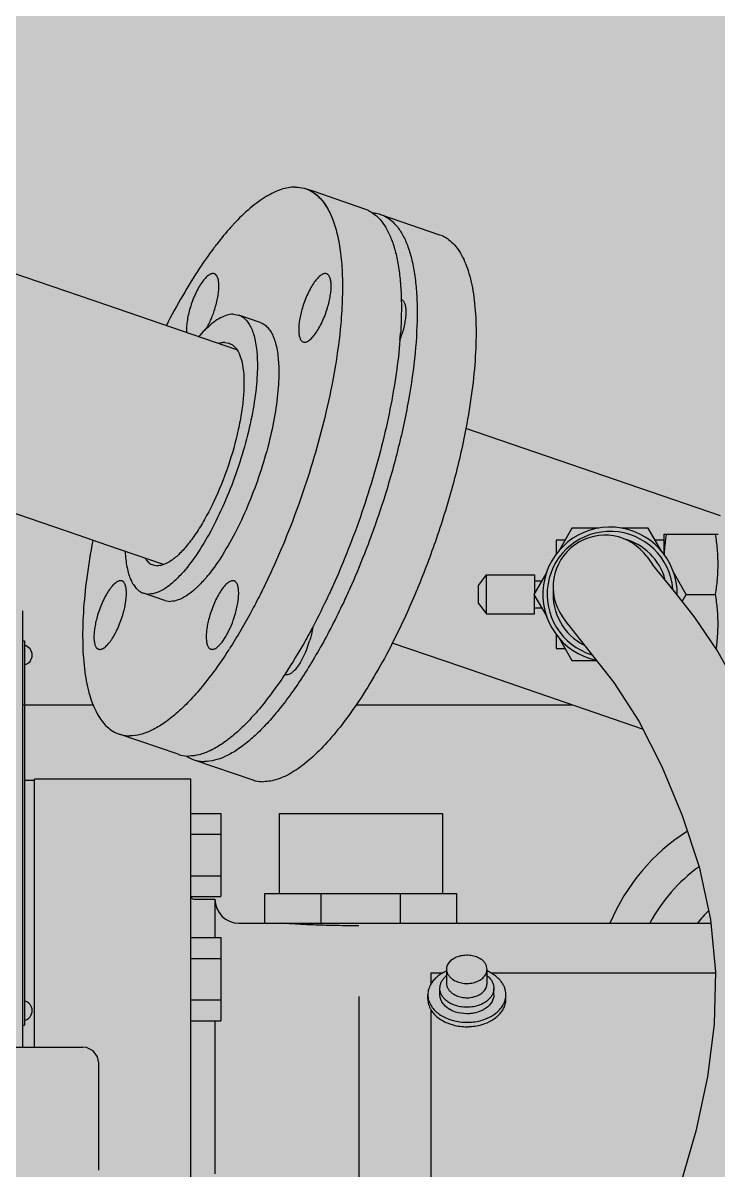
# Model space of a CAD drawing. Extents: x -18489 to 27370, y -8745 to 11880.
# Drawn here: x -14522.32 to -14503.95, y 2530.96 to 2561.25 of the extents above; entities that cross this region are included whole.
import ezdxf

# ---------------------------------------------------------------- set-up
doc = ezdxf.new("R2010")
doc.units = 0
doc.header["$LTSCALE"] = 100
for name, color, linetype in [('188K-SM-03-F10-MECH-EQ-Y2257103$0$0 Xref', 8, 'Continuous'), ('188K-SM-03-F10-MECH-EQ-Y2257103$0$M-EQU-FOUNDATION', 8, 'Continuous'), ('188K-SM-03-F10-MECH-EQ-Y2257103$0$Micron CUP L10 HVAC EQU$0$M-MECH-EQU', 136, 'Continuous'), ('188K-SM-03-F10-MECH-EQ-Y2257103$0$Micron CUP L10 HVAC EQU$0$M-PHASE1 AREA', 252, 'Continuous')]:
    doc.layers.add(name, color=color, linetype=linetype)

# ---------------------------------------------------------------- blocks, each defined once
blk = doc.blocks.new('188K-SM-03-F10-MECH-EQ-Y2257103$0$Micron CUP L10 HVAC EQU$0$A$C0c53ceb0')
at = {"layer": '188K-SM-03-F10-MECH-EQ-Y2257103$0$Micron CUP L10 HVAC EQU$0$M-PHASE1 AREA'}
for p, q in [((16230.44819, 16363.81503), (16048.01646, 16426.36305)), ((16285.21672, 16393.82585), (16283.06093, 16394.56498)), ((16298.62915, 16389.2273), (16285.21672, 16393.82585)), ((16302.79702, 16387.79832), (16318.36525, 16382.46064)), ((16264.77655, 16352.04531), (16230.44819, 16363.81503)), ((16263.8477, 16361.4598), (16265.30288, 16361.22338)), ((16270.96405, 16359.28242), (16265.30288, 16361.22339)), ((16261.5915, 16353.97136), (16262.75183, 16353.78281)), ((16392.62145, 16308.21277), (16325.31872, 16331.28799)), ((16222.8489, 16303.05868), (16203.81894, 16309.58323)), ((16230.44819, 16300.45321), (16222.8489, 16303.05868)), ((16353.37082, 16304.90447), (16349.88697, 16298.87027)), ((16360.43834, 16304.90447), (16353.37082, 16304.90447)), ((16373.51356, 16304.90447), (16366.44604, 16304.90447)), ((16376.99741, 16298.87027), (16373.51356, 16304.90447)), ((16377.71465, 16297.97725), (16377.71465, 16303.32537)), ((16377.71646, 16303.3255), (16391.98531, 16303.3255)), ((16245.41716, 16295.32099), (16230.44819, 16300.45321)), ((16349.16972, 16301.73282), (16349.16972, 16297.97725)), ((16351.53966, 16301.73282), (16349.16972, 16301.73282)), ((16377.71465, 16301.73282), (16375.34472, 16301.73282)), ((16373.23923, 16297.33114), (16374.63784, 16295.3591)), ((16242.67268, 16295.21864), (16243.83301, 16295.03009)), ((16346.68809, 16293.32965), (16343.29945, 16287.46035)), ((16376.55868, 16292.94373), (16374.63784, 16295.3591)), ((16383.58493, 16287.46035), (16380.19628, 16293.32965)), ((16328.68081, 16289.83909), (16330.81029, 16292.6143)), ((16330.81029, 16282.3064), (16330.81029, 16292.6143)), ((16330.81029, 16292.6143), (16343.49693, 16292.6143)), ((16343.49693, 16292.6143), (16343.49693, 16287.8024)), ((16343.49693, 16291.02847), (16345.3595, 16291.02847)), ((16380.45038, 16288.25026), (16376.55868, 16292.94373)), ((16245.7828, 16285.83709), (16240.12162, 16287.77806)), ((16240.12163, 16287.77807), (16241.57681, 16287.54165)), ((16328.68081, 16285.08161), (16328.68081, 16289.83909)), ((16343.29945, 16287.46035), (16346.68809, 16281.59105)), ((16385.64211, 16281.61927), (16380.45038, 16288.25026)), ((16382.51703, 16285.61069), (16383.58493, 16287.46035)), ((16383.58493, 16287.46035), (16391.32764, 16287.46035)), ((16245.7828, 16285.8371), (16247.23798, 16285.60068)), ((16328.68081, 16285.08161), (16330.81029, 16282.3064)), ((16343.49693, 16282.3064), (16343.49693, 16287.1183)), ((16208.24658, 16167.89275), (16208.24658, 16283.07838)), ((16330.81029, 16282.3064), (16343.49693, 16282.3064)), ((16343.49693, 16283.89223), (16345.3595, 16283.89223)), ((16350.87447, 16281.50468), (16352.25796, 16279.54542)), ((16391.66542, 16272.79364), (16385.64211, 16281.61927)), ((16352.23924, 16279.57195), (16357.849, 16272.58526)), ((16208.24658, 16275.21775), (16208.65255, 16275.21775)), ((16208.65255, 16275.21775), (16208.65255, 16173.72466)), ((16349.16972, 16276.94345), (16349.16972, 16273.18789)), ((16349.88697, 16276.05044), (16353.37082, 16270.01623)), ((16324.01213, 16268.37414), (16305.87855, 16274.59137)), ((16349.16972, 16273.18789), (16351.53966, 16273.18789)), ((16357.849, 16272.58526), (16364.46661, 16264.15387)), ((16398.00978, 16261.63362), (16391.66542, 16272.79364)), ((16353.37082, 16270.01623), (16359.86538, 16270.01623)), ((16372.05204, 16251.90331), (16324.01213, 16268.37414)), ((16364.46661, 16264.15387), (16371.01464, 16253.93485)), ((16222.8489, 16258.21766), (16208.24658, 16258.21766)), ((16226.84244, 16258.21766), (16222.8489, 16258.21766)), ((16324.01213, 16258.21766), (16296.27063, 16258.21766)), ((16353.63521, 16258.21766), (16324.01213, 16258.21766)), ((16371.01464, 16253.93485), (16377.09553, 16242.0267)), ((16249.25414, 16245.21685), (16233.68592, 16250.55452)), ((16253.42201, 16243.78786), (16268.99023, 16238.45019)), ((16377.09553, 16242.0267), (16382.52275, 16229.04516)), ((16208.65255, 16238.4265), (16211.29137, 16238.4265)), ((16211.29137, 16167.89275), (16211.29137, 16238.68024)), ((16252.6498, 16238.68024), (16211.29137, 16238.68024)), ((16252.6498, 15988.11919), (16252.6498, 16238.68024)), ((16252.6498, 16229.6223), (16260.56626, 16229.6223)), ((16260.56626, 16229.6223), (16260.56626, 16207.6484)), ((16275.99321, 16229.54586), (16275.99321, 16208.48605)), ((16275.99321, 16229.54586), (16319.12777, 16229.54586)), ((16319.12777, 16229.54586), (16319.12777, 16208.48605)), ((16382.52275, 16229.04516), (16386.99559, 16215.4868)), ((16252.6498, 16224.12883), (16260.56626, 16224.12883)), ((16386.99559, 16215.4868), (16389.99977, 16201.61048)), ((16252.6498, 16213.14188), (16260.56626, 16213.14188)), ((16272.18722, 16200.62033), (16272.18722, 16208.48605)), ((16272.18722, 16208.48605), (16322.93376, 16208.48605)), ((16287.05054, 16200.62033), (16287.05054, 16208.48605)), ((16308.07044, 16200.62033), (16308.07044, 16208.48605)), ((16322.93376, 16200.62033), (16322.93376, 16208.48605)), ((16252.6498, 16207.6484), (16260.56626, 16207.6484)), ((16253.411, 16206.96365), (16258.99312, 16206.96365)), ((16258.99312, 16206.96365), (16258.99312, 16196.81466)), ((16265.33644, 16200.62033), (16390.09107, 16200.62033)), ((16389.99977, 16201.61048), (16391.2767, 16187.76257)), ((16252.6498, 16196.81466), (16260.56626, 16196.81466)), ((16260.56626, 16196.81466), (16260.56626, 16174.84077)), ((16252.6498, 16191.32119), (16260.56626, 16191.32119)), ((16316.08298, 16187.38535), (16316.08298, 16184.49887)), ((16319.11809, 16187.38535), (16316.08298, 16187.38535)), ((16320.26957, 16184.69411), (16320.26957, 16188.46185)), ((16330.92634, 16184.69411), (16330.92634, 16188.46185)), ((16391.26699, 16187.38535), (16332.07782, 16187.38535)), ((16391.2767, 16187.76257), (16390.92156, 16173.96847)), ((16297.05303, 16181.28796), (16297.05303, 16018.2902)), ((16315.29006, 16180.56754), (16315.29006, 16181.73374)), ((16318.46807, 16181.73374), (16318.46807, 16183.4382)), ((16332.72784, 16181.73374), (16332.72784, 16183.4382)), ((16335.90585, 16180.56754), (16335.90585, 16181.73374)), ((16252.6498, 16180.33424), (16260.56626, 16180.33424)), ((16316.08298, 16177.80241), (16316.08298, 16033.42063)), ((16208.24658, 16173.72466), (16208.65255, 16173.72466)), ((16252.6498, 16174.84077), (16260.56626, 16174.84077)), ((16258.99312, 16174.84077), (16258.99312, 16134.42179)), ((16390.92156, 16173.96847), (16389.17165, 16160.02588)), ((16199.47836, 16167.89275), (16224.10113, 16167.89275)), ((16225.04193, 16167.79623), (16224.08532, 16167.89257)), ((16226.84142, 16166.92621), (16225.04193, 16167.79623)), ((16228.00407, 16165.28972), (16226.84142, 16166.92621)), ((16228.29142, 16163.70115), (16228.00407, 16165.28972)), ((16228.29146, 16135.41843), (16228.29146, 16163.70242)), ((16389.17165, 16160.02588), (16386.13569, 16145.7243)), ((16386.13569, 16145.7243), (16381.88717, 16131.10208))]:
    blk.add_line(p, q, dxfattribs=at)
for centre, radius, start, end in [((16295.87981, 16381.22177), 8.46448, 63.8675943, 71.046), ((16281.08933, 16364.61651), 28.6096, 339.4954625, 343.2275387), ((16186.70498, 16364.44482), 121.60391, 355.3740211, 356.2145527), ((16363.44219, 16287.46035), 17.76129, 359.4918713, 258.067415), ((16363.44219, 16287.46035), 16.63994, 4.7585806, 253.1852429), ((16362.07137, 16289.39739), 13.70034, 35.3903264, 215.1800948), ((16363.44219, 16287.46035), 15.06538, 14.5690991, 76.3611286), ((16226.44988, 16317.44141), 39.57861, 319.0674371, 320.4167), ((16224.41221, 16319.12786), 42.22364, 320.4148793, 321.1806173), ((16363.44219, 16287.46035), 15.06538, 175.3712204, 243.1956997), ((16256.73391, 16283.45059), 28.51465, 338.4672812, 343.2349179), ((16208.06617, 16271.41176), 2.62893, 282.8882277, 77.1117723), ((16154.26266, 16342.89506), 129.07766, 327.0766609, 327.2622384), ((16277.98509, 16267.23488), 1.06798, 239.7421955, 251.0148668), ((16256.4209, 16252.24463), 8.98033, 236.1536562, 239.7270916), ((16256.19984, 16251.85969), 8.53644, 239.7059698, 251.0096544), ((16413.05283, 16179.60047), 53.9182, 122.761164, 157.019385), ((16413.05283, 16179.60047), 44.40322, 126.0008512, 151.6940682), ((16253.411, 16207.72485), 0.7612, 180, 270), ((16265.33644, 16206.96365), 6.34332, 180, 270), ((16413.05283, 16179.60047), 33.85766, 134.0803287, 141.6232168), ((16324.78114, 16177.40291), 11.4928, 113.1588691, 116.1903204), ((16326.40366, 16177.37631), 11.52164, 64.948865, 66.842348), ((16323.89823, 16182.21516), 5.8377, 128.5389586, 133.6285733), ((16327.14706, 16182.03553), 6.07203, 49.7327654, 51.3009778), ((16208.06617, 16177.53065), 2.62893, 282.8882277, 77.1117723), ((16323.67877, 16184.43033), 5.51914, 225.2805899, 225.6243518), ((16323.74371, 16184.4971), 5.61228, 225.6272029, 226.99343), ((16327.15407, 16184.83295), 6.06149, 308.88864, 309.8562715), ((16327.29782, 16184.66321), 5.83906, 309.8408753, 312.6766715), ((16324.44838, 16183.67702), 6.74451, 234.7555958, 237.5184151)]:
    blk.add_arc(centre, radius, start, end, dxfattribs=at)
for points, knots in [([(16280.20763, 16395.02853), (16278.96789, 16395.02853), (16277.02106, 16394.65082), (16274.51126, 16393.63137), (16272.48189, 16392.52979), (16270.396, 16391.12823), (16267.43378, 16388.77635), (16265.11117, 16386.50169), (16263.53179, 16384.78086), (16263.33073, 16384.55888), (16263.30139, 16384.5265), (16263.27209, 16384.49408), (16263.24282, 16384.46164)], [0, 0, 0, 0, 0.0719610929, 0.1126893622, 0.1571691879, 0.2056860903, 0.2583989218, 0.3765222292, 0.393898438, 0.393898438, 0.393898438, 0.3964335445, 0.3964335445, 0.3964335445, 0.3964335445]), ([(16280.20763, 16395.02853), (16280.45477, 16395.02853), (16281.42034, 16394.99194), (16282.3809, 16394.79814), (16283.06093, 16394.56498)], [0, 0, 0, 0, 0.255832165, 1, 1, 1, 1]), ([(16283.06093, 16394.56498), (16283.52589, 16394.40557), (16284.44146, 16393.99761), (16286.18252, 16392.8273), (16288.12684, 16390.66809), (16289.93688, 16387.25998), (16291.31062, 16383.01376), (16292.24072, 16377.97434), (16292.7204, 16372.19897), (16292.74291, 16365.75978), (16292.46379, 16361.26399), (16292.25508, 16358.92252)], [0, 0, 0, 0, 0.037900803, 0.076820016, 0.161070934, 0.258592642, 0.372456948, 0.503892012, 0.652915441, 0.818737543, 1, 1, 1, 1]), ([(16285.24076, 16393.44504), (16286.24353, 16392.73855), (16287.59494, 16391.31329), (16289.00313, 16389.03675), (16289.6183, 16387.72015), (16289.90565, 16387.02038)], [0, 0, 0, 0, 0.458467356, 0.717269045, 1, 1, 1, 1]), ([(16302.79702, 16387.79832), (16303.55649, 16387.53793), (16305.05495, 16386.76305), (16306.98936, 16384.96273), (16308.63549, 16382.55431), (16309.99412, 16379.56769), (16311.0648, 16376.02613), (16311.84239, 16371.95657), (16312.32191, 16367.39152), (16312.56611, 16360.42758), (16312.036, 16350.774), (16310.25894, 16338.36546), (16307.36818, 16325.15384), (16303.46324, 16311.60592), (16299.1486, 16299.51346), (16296.02634, 16292.05247), (16294.68374, 16289.04618)], [0, 0, 0, 0, 0.0144720849, 0.0299342273, 0.0471758747, 0.0667197999, 0.0888584885, 0.1137157098, 0.1412961596, 0.1715190023, 0.2392422667, 0.315225778, 0.3972633514, 0.4828260973, 0.5692106658, 0.6285495274, 0.6285495274, 0.6285495274, 0.6285495274]), ([(16299.60659, 16388.8209), (16299.98629, 16388.63447), (16301.06891, 16388.00108), (16302.68387, 16386.54022), (16304.29639, 16384.27183), (16305.64231, 16381.46177), (16306.72103, 16378.13108), (16307.52799, 16374.30344), (16308.05823, 16370.00749), (16308.21748, 16366.98642), (16308.25582, 16365.40657)], [0.0390444419, 0.0390444419, 0.0390444419, 0.0390444419, 0.0857459412, 0.1769711306, 0.2781071466, 0.3921634211, 0.5208899934, 0.665095486, 0.8249156557, 1, 1, 1, 1]), ([(16300.63108, 16388.23694), (16300.81762, 16388.22326), (16301.55157, 16388.14689), (16302.27606, 16387.97694), (16302.79702, 16387.79832)], [0, 0, 0, 0, 0.253514938, 1, 1, 1, 1]), ([(16263.24282, 16384.46164), (16261.91729, 16382.99255), (16260.53133, 16381.31623), (16259.20578, 16379.59364), (16259.08712, 16379.43846)], [0.3964335416, 0.3964335416, 0.3964335416, 0.3964335416, 0.5112345438, 0.5225708225, 0.5225708225, 0.5225708225, 0.5225708225]), ([(16318.36525, 16382.46065), (16318.94794, 16382.26086), (16320.09536, 16381.71776), (16321.64797, 16380.52231), (16323.03934, 16378.95494), (16324.26547, 16377.02967), (16325.3251, 16374.75779), (16326.56757, 16371.11476), (16327.61353, 16365.72681), (16328.12022, 16358.39602), (16327.91653, 16350.06495), (16327.00458, 16340.90461), (16325.9684, 16334.57283), (16325.34257, 16331.30369)], [0, 0, 0, 0, 0.033852302, 0.069110159, 0.106994883, 0.148447746, 0.1941248, 0.244439861, 0.359655584, 0.494457536, 0.647640754, 0.817077846, 1, 1, 1, 1]), ([(16259.08708, 16379.43846), (16258.93342, 16379.23743), (16258.78054, 16379.03583), (16258.62846, 16378.83363), (16257.34342, 16377.1252), (16254.4938, 16373.06507), (16250.31019, 16366.27356), (16247.53235, 16361.1388), (16246.16286, 16358.45248)], [0.5225715029, 0.5225715029, 0.5225715029, 0.5225715029, 0.5372548247, 0.5372548247, 0.5372548247, 0.6613178075, 0.8249777195, 1, 1, 1, 1]), ([(16258.84529, 16372.12785), (16258.7395, 16372.16412), (16258.50522, 16372.20343), (16258.13379, 16372.15351), (16257.74158, 16372.00324), (16257.15593, 16371.65003), (16256.40086, 16370.95077), (16255.51954, 16369.83623), (16254.64432, 16368.43454), (16253.81368, 16366.80504), (16253.06413, 16365.01681), (16252.63861, 16363.76527), (16252.44638, 16363.12726)], [0, 0, 0, 0, 0.028788661, 0.059983047, 0.095405228, 0.136177069, 0.235384834, 0.358095336, 0.501262848, 0.66002514, 0.828464253, 1, 1, 1, 1]), ([(16259.07235, 16363.12726), (16259.23573, 16363.66951), (16259.52315, 16364.7382), (16259.83938, 16366.31071), (16260.02448, 16367.77882), (16260.07337, 16369.09498), (16259.98588, 16370.21978), (16259.7628, 16371.12209), (16259.40458, 16371.79093), (16259.03221, 16372.06376), (16258.84529, 16372.12785)], [0, 0, 0, 0, 0.178866388, 0.349259442, 0.506223954, 0.645713435, 0.76459029, 0.861404161, 0.937590294, 1, 1, 1, 1]), ([(16288.51867, 16372.12785), (16288.41288, 16372.16412), (16288.17861, 16372.20343), (16287.80717, 16372.15351), (16287.41496, 16372.00324), (16286.82931, 16371.65003), (16286.07424, 16370.95077), (16285.19292, 16369.83623), (16284.3177, 16368.43454), (16283.48706, 16366.80504), (16282.73751, 16365.01681), (16282.31199, 16363.76527), (16282.11976, 16363.12726)], [0, 0, 0, 0, 0.028788661, 0.059983047, 0.095405228, 0.136177069, 0.235384834, 0.358095336, 0.501262848, 0.66002514, 0.828464253, 1, 1, 1, 1]), ([(16288.74573, 16363.12726), (16288.90911, 16363.66951), (16289.19653, 16364.7382), (16289.51276, 16366.31071), (16289.69787, 16367.77882), (16289.74675, 16369.09498), (16289.65926, 16370.21978), (16289.43618, 16371.12209), (16289.07796, 16371.79093), (16288.70559, 16372.06376), (16288.51867, 16372.12785)], [0, 0, 0, 0, 0.178866388, 0.349259442, 0.506223954, 0.645713435, 0.76459029, 0.861404161, 0.937590294, 1, 1, 1, 1]), ([(16252.44638, 16363.12726), (16252.09342, 16361.95576), (16251.68738, 16360.2327), (16251.45753, 16358.01733), (16251.46044, 16357.01222), (16251.49969, 16356.54984)], [0, 0, 0, 0, 0.54985566, 0.791455713, 1, 1, 1, 1]), ([(16256.69949, 16357.56689), (16257.19292, 16358.40946), (16258.08414, 16360.22733), (16258.77173, 16362.12946), (16259.07235, 16363.12726)], [0, 0, 0, 0, 0.483728243, 1, 1, 1, 1]), ([(16282.11976, 16363.12726), (16281.95639, 16362.585), (16281.66896, 16361.51631), (16281.35274, 16359.9438), (16281.16763, 16358.47569), (16281.11874, 16357.15953), (16281.20623, 16356.03473), (16281.42931, 16355.13242), (16281.78754, 16354.46359), (16282.15991, 16354.19075), (16282.34683, 16354.12666)], [0, 0, 0, 0, 0.178866388, 0.349259442, 0.506223954, 0.645713435, 0.76459029, 0.861404161, 0.937590294, 1, 1, 1, 1]), ([(16282.34683, 16354.12666), (16282.45262, 16354.09039), (16282.68689, 16354.05108), (16283.05832, 16354.10101), (16283.45054, 16354.25127), (16284.03619, 16354.60448), (16284.79125, 16355.30374), (16285.67258, 16356.41829), (16286.54779, 16357.81997), (16287.37843, 16359.44947), (16288.12799, 16361.2377), (16288.55351, 16362.48924), (16288.74573, 16363.12726)], [0, 0, 0, 0, 0.028788661, 0.059983047, 0.095405228, 0.136177069, 0.235384834, 0.358095336, 0.501262848, 0.66002514, 0.828464253, 1, 1, 1, 1]), ([(16308.25582, 16365.40657), (16308.27318, 16364.6914), (16308.30696, 16361.69325), (16308.19421, 16358.69424), (16308.04358, 16356.41648)], [0, 0, 0, 0, 0.238610264, 1, 1, 1, 1]), ([(16308.25476, 16365.36119), (16308.44168, 16365.2971), (16308.81405, 16365.02426), (16309.17228, 16364.35543), (16309.39536, 16363.45312), (16309.48285, 16362.32832), (16309.43396, 16361.01216), (16309.24885, 16359.54405), (16308.93263, 16357.97154), (16308.6452, 16356.90285), (16308.48183, 16356.3606)], [0, 0, 0, 0, 0.062409706, 0.138595839, 0.23540971, 0.354286565, 0.493776047, 0.650740558, 0.821133613, 1, 1, 1, 1]), ([(16263.8477, 16361.4598), (16262.67964, 16361.4598), (16260.79368, 16360.78721), (16258.51397, 16359.26503), (16257.31636, 16358.22017), (16256.7054, 16357.63341)], [0, 0, 0, 0, 0.424795673, 0.691935467, 1, 1, 1, 1]), ([(16265.30288, 16361.22338), (16265.65366, 16361.10315), (16266.34501, 16360.75811), (16267.25566, 16359.97193), (16268.04795, 16358.9271), (16268.72071, 16357.63526), (16269.27377, 16356.10549), (16269.87771, 16353.64014), (16270.09143, 16351.64653), (16270.16661, 16350.25532)], [0, 0, 0, 0, 0.088099163, 0.181195241, 0.2834448, 0.397770929, 0.525975119, 0.668993751, 1, 1, 1, 1]), ([(16256.7054, 16357.63341), (16256.54049, 16357.47503), (16255.85949, 16356.8038), (16255.21167, 16356.09925), (16254.7349, 16355.5498)], [0, 0, 0, 0, 0.239146199, 1, 1, 1, 1]), ([(16270.96405, 16359.2824), (16271.31483, 16359.16218), (16272.00618, 16358.81714), (16272.91683, 16358.03096), (16273.70913, 16356.98613), (16274.38188, 16355.69429), (16274.93494, 16354.16452), (16275.53888, 16351.69916), (16275.7526, 16349.70555), (16275.82778, 16348.31435)], [0, 0, 0, 0, 0.088099163, 0.181195241, 0.2834448, 0.397770929, 0.525975119, 0.668993751, 1, 1, 1, 1]), ([(16292.25508, 16358.92252), (16291.91662, 16355.12549), (16290.87091, 16347.26277), (16289.28845, 16339.49344), (16288.34813, 16335.49146)], [0, 0, 0, 0, 0.481138157, 1, 1, 1, 1]), ([(16261.5915, 16353.97136), (16261.46451, 16353.97136), (16260.92694, 16353.94531), (16260.39696, 16353.81925), (16260.00868, 16353.68581)], [0, 0, 0, 0, 0.236232005, 1, 1, 1, 1]), ([(16307.91276, 16354.63736), (16307.67312, 16351.67188), (16306.96148, 16345.55022), (16305.32222, 16336.19039), (16303.09927, 16326.47181), (16299.39772, 16313.23419), (16294.95435, 16300.70504), (16291.06506, 16291.66362), (16289.87274, 16289.04618)], [0, 0, 0, 0, 0.1119706253, 0.2317594419, 0.3574630767, 0.4870174416, 0.7489089722, 0.8570984954, 0.8570984954, 0.8570984954, 0.8570984954]), ([(16264.80313, 16352.10601), (16265.23226, 16351.47235), (16265.93191, 16349.88169), (16266.51457, 16347.08691), (16266.73729, 16343.69846), (16266.59, 16339.80014), (16266.07614, 16335.48952), (16264.89145, 16329.21387), (16262.6238, 16321.2287), (16259.53282, 16313.5197), (16256.62796, 16307.81506), (16254.39212, 16304.07181), (16252.11684, 16300.87477), (16249.85954, 16298.30393), (16247.67986, 16296.4206), (16246.14734, 16295.56704), (16245.41583, 16295.31564)], [0, 0, 0, 0, 0.036238171, 0.081068327, 0.134731237, 0.196608872, 0.265560871, 0.340100258, 0.498839198, 0.657765211, 0.732531811, 0.801789128, 0.864036509, 0.918113898, 0.963372947, 1, 1, 1, 1]), ([(16262.75183, 16353.78282), (16263.15314, 16353.64529), (16263.9479, 16353.18651), (16264.5391, 16352.49588), (16264.80313, 16352.10601)], [0, 0, 0, 0, 0.473947393, 1, 1, 1, 1]), ([(16270.16661, 16350.25532), (16270.28243, 16348.11186), (16270.15169, 16343.4712), (16269.16906, 16336.18502), (16267.41873, 16328.3326), (16264.98114, 16320.29144), (16261.97168, 16312.44649), (16258.53542, 16305.17249), (16254.8405, 16298.81689), (16252.09628, 16295.07279), (16250.6896, 16293.45165)], [0, 0, 0, 0, 0.10540617, 0.227190212, 0.360595975, 0.500013969, 0.639430118, 0.772830275, 0.894605254, 1, 1, 1, 1]), ([(16275.82778, 16348.31435), (16275.93971, 16346.24289), (16275.82508, 16341.76527), (16274.91034, 16334.73314), (16273.26968, 16327.14734), (16270.97376, 16319.35044), (16268.12446, 16311.69314), (16264.85072, 16304.51972), (16261.30273, 16298.1527), (16258.66537, 16294.34392), (16257.30974, 16292.65923)], [0, 0, 0, 0, 0.104418196, 0.224726243, 0.356534909, 0.494657236, 0.633505594, 0.767447116, 0.891157195, 1, 1, 1, 1]), ([(16288.34813, 16335.49146), (16286.67719, 16328.37998), (16282.58661, 16314.3252), (16277.20039, 16300.71428), (16274.15969, 16294.07025)], [0, 0, 0, 0, 0.499944246, 1, 1, 1, 1]), ([(16325.34257, 16331.30369), (16324.41738, 16326.47073), (16322.14106, 16316.69525), (16317.82124, 16302.59264), (16314.35284, 16293.40084), (16312.54822, 16289.04618)], [0, 0, 0, 0, 0.2453862066, 0.500000904, 0.7350048834, 0.7350048834, 0.7350048834, 0.7350048834]), ([(16377.78443, 16297.85903), (16377.85947, 16299.23128), (16378.04125, 16301.05793), (16378.30399, 16302.87207), (16378.37413, 16303.3255)], [0, 0, 0, 0, 0.749703688, 1, 1, 1, 1]), ([(16391.98531, 16295.39293), (16391.98531, 16296.71945), (16391.86334, 16299.37586), (16391.53078, 16302.01238), (16391.32764, 16303.3255)], [0, 0, 0, 0, 0.499583072, 1, 1, 1, 1]), ([(16226.70859, 16301.71147), (16226.08277, 16298.44234), (16225.04659, 16292.11056), (16224.13463, 16282.95022), (16223.93095, 16274.61914), (16224.43764, 16267.28835), (16225.48359, 16261.90041), (16226.72606, 16258.25738), (16227.78569, 16255.9855), (16229.01182, 16254.06022), (16230.4032, 16252.49286), (16231.95581, 16251.29741), (16233.10323, 16250.7543), (16233.68592, 16250.55452)], [0, 0, 0, 0, 0.182922154, 0.352359246, 0.505542464, 0.640344416, 0.755560139, 0.8058752, 0.851552254, 0.893005117, 0.930889841, 0.966147698, 1, 1, 1, 1]), ([(16235.2579, 16298.74613), (16235.33307, 16297.35492), (16235.54679, 16295.36131), (16236.15074, 16292.89596), (16236.7038, 16291.36619), (16237.37328, 16290.08063), (16237.92209, 16289.35494), (16238.21272, 16289.04618)], [0, 0, 0, 0, 0.3310062489, 0.474024881, 0.6022290714, 0.7165551996, 0.8171283196, 0.8171283196, 0.8171283196, 0.8171283196]), ([(16240.62137, 16296.89544), (16240.88541, 16296.50557), (16241.4766, 16295.81494), (16242.27136, 16295.35616), (16242.67268, 16295.21863)], [0, 0, 0, 0, 0.526052607, 1, 1, 1, 1]), ([(16245.41583, 16295.31564), (16245.28064, 16295.26918), (16244.7669, 16295.11187), (16244.2275, 16295.03009), (16243.83301, 16295.03009)], [0, 0, 0, 0, 0.265985947, 1, 1, 1, 1]), ([(16250.6896, 16293.45165), (16249.91566, 16292.55971), (16248.40599, 16290.97288), (16246.69477, 16289.59633), (16245.84943, 16289.04743), (16245.8475, 16289.04618)], [0, 0, 0, 0, 0.318142276, 0.5886395623, 0.5892579867, 0.5892579867, 0.5892579867, 0.5892579867]), ([(16391.32764, 16287.46035), (16391.53078, 16288.77347), (16391.86334, 16291.41), (16391.98531, 16294.0664), (16391.98531, 16295.39293)], [0, 0, 0, 0, 0.500416937, 1, 1, 1, 1]), ([(16234.40002, 16290.99284), (16234.29423, 16291.02911), (16234.05996, 16291.06842), (16233.68853, 16291.0185), (16233.29631, 16290.86824), (16232.71066, 16290.51502), (16231.9556, 16289.81576), (16231.07427, 16288.70122), (16230.19905, 16287.29953), (16229.36841, 16285.67004), (16228.61886, 16283.8818), (16228.19334, 16282.63026), (16228.00111, 16281.99225)], [0, 0, 0, 0, 0.028788661, 0.059983047, 0.095405228, 0.136177069, 0.235384834, 0.358095336, 0.501262848, 0.66002514, 0.828464253, 1, 1, 1, 1]), ([(16234.62709, 16281.99225), (16234.79046, 16282.5345), (16235.07788, 16283.60319), (16235.39411, 16285.1757), (16235.57922, 16286.64381), (16235.62811, 16287.95997), (16235.54061, 16289.08477), (16235.31753, 16289.98708), (16234.95931, 16290.65592), (16234.58694, 16290.92875), (16234.40002, 16290.99284)], [0, 0, 0, 0, 0.178866388, 0.349259442, 0.506223954, 0.645713435, 0.76459029, 0.861404161, 0.937590294, 1, 1, 1, 1]), ([(16264.0734, 16290.99284), (16263.96761, 16291.02911), (16263.73334, 16291.06842), (16263.36191, 16291.0185), (16262.96969, 16290.86824), (16262.38404, 16290.51502), (16261.71959, 16289.89968), (16261.24753, 16289.32902), (16261.03408, 16289.04618)], [0, 0, 0, 0, 0.0287886607, 0.0599830467, 0.0954052282, 0.1361770694, 0.2353848343, 0.3265700124, 0.3265700124, 0.3265700124, 0.3265700124]), ([(16265.19135, 16289.04618), (16265.18606, 16289.08073), (16265.13157, 16289.41818), (16264.99091, 16289.98708), (16264.63269, 16290.65592), (16264.26032, 16290.92875), (16264.0734, 16290.99284)], [0.753562484, 0.753562484, 0.753562484, 0.753562484, 0.7645902901, 0.8614041613, 0.9375902945, 1, 1, 1, 1]), ([(16238.21473, 16289.04618), (16238.37721, 16288.87164), (16238.54969, 16288.70935), (16238.73263, 16288.55987), (16238.85828, 16288.4572), (16239.28792, 16288.13932), (16239.77084, 16287.8983), (16240.12163, 16287.77807)], [0.8174194677, 0.8174194677, 0.8174194677, 0.8174194677, 0.8734306168, 0.8734306168, 0.8734306168, 0.9119008368, 1, 1, 1, 1]), ([(16245.84667, 16289.04618), (16245.59761, 16288.88404), (16245.34404, 16288.73009), (16245.08494, 16288.58621), (16244.61637, 16288.32602), (16243.499, 16287.80424), (16242.2701, 16287.54165), (16241.57681, 16287.54165)], [0.5894012277, 0.5894012277, 0.5894012277, 0.5894012277, 0.6690979254, 0.6690979254, 0.6690979254, 0.8132237118, 1, 1, 1, 1]), ([(16253.97701, 16289.04618), (16253.74475, 16288.83453), (16253.5096, 16288.62633), (16253.26992, 16288.42354), (16252.71136, 16287.95093), (16251.46295, 16287.00204), (16249.45898, 16285.92712), (16247.93127, 16285.60068), (16247.23798, 16285.60068)], [0.3072942276, 0.3072942276, 0.3072942276, 0.3072942276, 0.391769716, 0.391769716, 0.391769716, 0.5886395623, 0.8132237118, 1, 1, 1, 1]), ([(16294.68369, 16289.04618), (16294.39414, 16288.39771), (16294.10125, 16287.75077), (16293.805, 16287.10538), (16293.5197, 16286.48382), (16291.36185, 16281.84418), (16287.18242, 16273.68467), (16281.77168, 16264.8817), (16277.31891, 16258.73086), (16274.09257, 16254.77051), (16270.90278, 16251.35057), (16267.77622, 16248.49992), (16264.73807, 16246.24194), (16261.80857, 16244.59568), (16259.00686, 16243.57799), (16257.14944, 16243.32431), (16256.27531, 16243.32431)], [0.6285498759, 0.6285498759, 0.6285498759, 0.6285498759, 0.6413484823, 0.6413484823, 0.6413484823, 0.6536741834, 0.7335668298, 0.8064703139, 0.8396587301, 0.8703837437, 0.8984901873, 0.9238833186, 0.9465488665, 0.9665839803, 0.9842432576, 1, 1, 1, 1]), ([(16261.0338, 16289.04618), (16260.97386, 16288.96639), (16260.91477, 16288.886), (16260.85657, 16288.80497), (16260.84334, 16288.78655), (16260.50676, 16288.31543), (16259.87243, 16287.29953), (16259.04179, 16285.67004), (16258.29224, 16283.8818), (16257.86672, 16282.63026), (16257.67449, 16281.99225)], [0.3265867582, 0.3265867582, 0.3265867582, 0.3265867582, 0.3522601116, 0.3522601116, 0.3522601116, 0.3580953363, 0.501262848, 0.6600251401, 0.8284642526, 1, 1, 1, 1]), ([(16271.778, 16289.04618), (16271.49913, 16288.48393), (16271.21927, 16287.92218), (16270.93655, 16287.36185), (16270.19532, 16285.89275), (16267.66516, 16281.03988), (16264.90589, 16276.30859), (16262.83692, 16273.09053)], [0.2330609579, 0.2330609579, 0.2330609579, 0.2330609579, 0.3119730375, 0.3119730375, 0.3119730375, 0.5188689818, 1, 1, 1, 1]), ([(16264.30047, 16281.99225), (16264.46384, 16282.5345), (16264.75127, 16283.60319), (16265.06749, 16285.1757), (16265.23616, 16286.51343), (16265.27612, 16287.32063), (16265.27928, 16287.63113), (16265.28407, 16288.10247), (16265.26075, 16288.57422), (16265.22324, 16289.04618)], [0, 0, 0, 0, 0.1788663875, 0.3492594424, 0.5062239535, 0.6042538779, 0.6042538779, 0.6042538779, 0.7530649937, 0.7530649937, 0.7530649937, 0.7530649937]), ([(16289.87273, 16289.04618), (16289.57527, 16288.39316), (16289.27437, 16287.74178), (16288.96997, 16287.09209), (16287.66271, 16284.30197), (16286.29073, 16281.5429), (16284.84888, 16278.82141)], [0.8570991359, 0.8570991359, 0.8570991359, 0.8570991359, 0.8840893115, 0.8840893115, 0.8840893115, 1, 1, 1, 1]), ([(16312.5483, 16289.04618), (16312.31547, 16288.48455), (16312.08041, 16287.92386), (16311.84299, 16287.36415), (16310.0047, 16283.03031), (16308.02578, 16278.75542), (16305.88831, 16274.56269)], [0.7350048304, 0.7350048304, 0.7350048304, 0.7350048304, 0.7653142072, 0.7653142072, 0.7653142072, 1, 1, 1, 1]), ([(16391.98531, 16279.52777), (16391.98531, 16280.8543), (16391.86334, 16283.51071), (16391.53078, 16286.14723), (16391.32764, 16287.46035)], [0, 0, 0, 0, 0.499583072, 1, 1, 1, 1]), ([(16228.00111, 16281.99225), (16227.83774, 16281.45), (16227.55031, 16280.3813), (16227.23409, 16278.80879), (16227.04898, 16277.34068), (16227.00009, 16276.02452), (16227.08759, 16274.89972), (16227.31067, 16273.99741), (16227.66889, 16273.32858), (16228.04126, 16273.05574), (16228.22818, 16272.99165)], [0, 0, 0, 0, 0.178866388, 0.349259442, 0.506223954, 0.645713435, 0.76459029, 0.861404161, 0.937590294, 1, 1, 1, 1]), ([(16228.22818, 16272.99165), (16228.33397, 16272.95539), (16228.56824, 16272.91607), (16228.93967, 16272.966), (16229.33189, 16273.11626), (16229.91754, 16273.46948), (16230.6726, 16274.16873), (16231.55393, 16275.28328), (16232.42915, 16276.68496), (16233.25979, 16278.31446), (16234.00934, 16280.10269), (16234.43486, 16281.35423), (16234.62709, 16281.99225)], [0, 0, 0, 0, 0.028788661, 0.059983047, 0.095405228, 0.136177069, 0.235384834, 0.358095336, 0.501262848, 0.66002514, 0.828464253, 1, 1, 1, 1]), ([(16257.67449, 16281.99225), (16257.51112, 16281.45), (16257.2237, 16280.3813), (16256.90747, 16278.80879), (16256.72236, 16277.34068), (16256.67347, 16276.02452), (16256.76097, 16274.89972), (16256.98405, 16273.99741), (16257.34227, 16273.32858), (16257.71464, 16273.05574), (16257.90156, 16272.99165)], [0, 0, 0, 0, 0.178866388, 0.349259442, 0.506223954, 0.645713435, 0.76459029, 0.861404161, 0.937590294, 1, 1, 1, 1]), ([(16259.61987, 16273.52989), (16259.84296, 16273.70707), (16260.29207, 16274.1335), (16261.19213, 16275.21293), (16262.2691, 16276.93574), (16263.40155, 16279.32819), (16264.02581, 16281.08065), (16264.30047, 16281.99225)], [0, 0, 0, 0, 0.087388632, 0.189204341, 0.430534764, 0.70795743, 1, 1, 1, 1]), ([(16284.84888, 16278.82141), (16284.25793, 16277.706), (16281.94471, 16273.45214), (16279.44315, 16269.29886), (16277.46643, 16266.31416)], [0, 0, 0, 0, 0.260683887, 1, 1, 1, 1]), ([(16284.8539, 16278.86466), (16284.81267, 16278.572), (16284.61126, 16277.34423), (16284.31015, 16276.13365), (16284.03656, 16275.22559)], [0, 0, 0, 0, 0.237590914, 1, 1, 1, 1]), ([(16391.53007, 16273.00135), (16391.60193, 16273.5427), (16391.8607, 16275.70885), (16391.98531, 16277.89225), (16391.98531, 16279.52777)], [0, 0, 0, 0, 0.25031623, 1, 1, 1, 1]), ([(16262.61026, 16272.73923), (16261.49474, 16271.01646), (16259.26626, 16267.74812), (16255.79722, 16263.23178), (16252.35576, 16259.32056), (16248.97568, 16256.05263), (16245.68864, 16253.45866), (16242.52003, 16251.5633), (16239.49303, 16250.38735), (16237.48107, 16250.09098), (16236.53922, 16250.09098)], [0, 0, 0, 0, 0.172789158, 0.332852598, 0.479156882, 0.61100323, 0.728141116, 0.83094782, 0.920706297, 1, 1, 1, 1]), ([(16257.90156, 16272.99165), (16258.02204, 16272.95035), (16258.29408, 16272.91146), (16258.72373, 16272.99468), (16259.17714, 16273.20533), (16259.46958, 16273.41052), (16259.61987, 16273.52989)], [0, 0, 0, 0, 0.204137998, 0.429838456, 0.692360616, 1, 1, 1, 1]), ([(16305.88831, 16274.56269), (16304.51881, 16271.87637), (16301.74097, 16266.74161), (16297.32211, 16259.56821), (16292.84559, 16253.26288), (16288.38797, 16247.93156), (16284.61738, 16244.23882), (16281.65517, 16241.88693), (16279.56927, 16240.48538), (16277.53991, 16239.38379), (16275.0301, 16238.36435), (16273.08327, 16237.98664), (16271.84353, 16237.98664)], [0, 0, 0, 0, 0.17502228, 0.338682192, 0.488765456, 0.623477771, 0.741601078, 0.79431391, 0.842830812, 0.887310638, 0.928038907, 1, 1, 1, 1]), ([(16283.25847, 16272.98479), (16283.05478, 16272.46867), (16282.62784, 16271.47382), (16281.91863, 16270.07585), (16281.1737, 16268.83973), (16280.41662, 16267.80363), (16279.67052, 16266.99682), (16278.95386, 16266.44169), (16278.27303, 16266.14673), (16277.82137, 16266.16201), (16277.63766, 16266.22499)], [0, 0, 0, 0, 0.179452288, 0.349868155, 0.50661547, 0.64571373, 0.764239261, 0.860880767, 0.937187642, 1, 1, 1, 1]), ([(16277.46643, 16266.31416), (16276.3773, 16264.66965), (16274.20356, 16261.5514), (16270.82483, 16257.24663), (16267.47737, 16253.52269), (16264.1923, 16250.41408), (16260.9987, 16247.94854), (16257.91992, 16246.14849), (16254.97757, 16245.03321), (16253.02385, 16244.7533), (16252.10744, 16244.7533)], [0, 0, 0, 0, 0.172339253, 0.33193667, 0.47784767, 0.609454025, 0.726573735, 0.829633383, 0.919930796, 1, 1, 1, 1]), ([(16233.68592, 16250.55452), (16233.9112, 16250.47728), (16234.83819, 16250.2028), (16235.81127, 16250.09098), (16236.53922, 16250.09098)], [0, 0, 0, 0, 0.246512659, 1, 1, 1, 1]), ([(16249.25414, 16245.21684), (16249.47942, 16245.1396), (16250.40641, 16244.86512), (16251.3795, 16244.7533), (16252.10744, 16244.7533)], [0, 0, 0, 0, 0.246512659, 1, 1, 1, 1]), ([(16253.42201, 16243.78786), (16253.64729, 16243.71062), (16254.57428, 16243.43614), (16255.54737, 16243.32431), (16256.27531, 16243.32431)], [0, 0, 0, 0, 0.246512659, 1, 1, 1, 1]), ([(16268.99023, 16238.45018), (16269.21551, 16238.37294), (16270.14251, 16238.09846), (16271.11559, 16237.98664), (16271.84353, 16237.98664)], [0, 0, 0, 0, 0.246512659, 1, 1, 1, 1]), ([(16297.05303, 16199.92631), (16295.06357, 16199.92909), (16291.08064, 16199.96333), (16285.53251, 16200.12269), (16281.01412, 16200.32431), (16277.91374, 16200.50208), (16276.80987, 16200.5728), (16276.4975, 16200.59313)], [0, 0, 0, 0, 0.208244611, 0.416489221, 0.624733832, 0.832978442, 1, 1, 1, 1]), ([(16320.26958, 16188.46185), (16320.26959, 16188.64713), (16320.30912, 16189.0227), (16320.48475, 16189.56965), (16320.77182, 16190.09079), (16321.16295, 16190.57469), (16321.64903, 16191.01166), (16322.42496, 16191.53027), (16323.5712, 16192.00414), (16325.07938, 16192.26524), (16326.6303, 16192.21243), (16328.09687, 16191.85024), (16328.9797, 16191.39898), (16329.36569, 16191.12604)], [0, 0, 0, 0, 0.049795449, 0.100634836, 0.153414454, 0.20878042, 0.26708731, 0.32840486, 0.458903838, 0.596902926, 0.736900947, 0.872946922, 1, 1, 1, 1]), ([(16330.92633, 16188.46185), (16330.92635, 16188.70923), (16330.85455, 16189.21554), (16330.54035, 16189.93403), (16330.03664, 16190.58998), (16329.60376, 16190.9577), (16329.36569, 16191.12604)], [0, 0, 0, 0, 0.231738866, 0.471897168, 0.72686456, 1, 1, 1, 1]), ([(16319.70874, 16187.71578), (16319.31368, 16187.52131), (16318.56293, 16187.09507), (16317.55477, 16186.33192), (16316.70906, 16185.47347), (16316.25504, 16184.83339), (16316.06385, 16184.50443)], [0, 0, 0, 0, 0.268332212, 0.524486576, 0.768135983, 1, 1, 1, 1]), ([(16321.83022, 16185.79765), (16321.59215, 16185.96599), (16321.15927, 16186.33371), (16320.65556, 16186.98967), (16320.34136, 16187.70816), (16320.26956, 16188.21447), (16320.26958, 16188.46185)], [0, 0, 0, 0, 0.27313544, 0.528102832, 0.768261134, 1, 1, 1, 1]), ([(16321.83022, 16185.79765), (16322.21621, 16185.52472), (16323.09904, 16185.07345), (16324.56561, 16184.71126), (16326.11653, 16184.65846), (16327.62471, 16184.91955), (16328.77095, 16185.39343), (16329.54688, 16185.91203), (16330.03296, 16186.349), (16330.42409, 16186.83291), (16330.71116, 16187.35405), (16330.88679, 16187.901), (16330.92632, 16188.27657), (16330.92633, 16188.46185)], [0, 0, 0, 0, 0.127053078, 0.263099053, 0.403097074, 0.541096163, 0.67159514, 0.73291269, 0.791219579, 0.846585546, 0.899365164, 0.950204551, 1, 1, 1, 1]), ([(16335.90585, 16181.73374), (16335.90585, 16182.03378), (16335.85258, 16182.6396), (16335.61505, 16183.53014), (16335.2242, 16184.3918), (16334.68702, 16185.21101), (16334.01226, 16185.97588), (16332.92284, 16186.92658), (16331.96245, 16187.49614), (16331.28223, 16187.81411)], [0, 0, 0, 0, 0.11174478, 0.225149291, 0.341705381, 0.462607147, 0.588678042, 0.720351669, 1, 1, 1, 1]), ([(16316.06385, 16184.50443), (16315.93841, 16184.28858), (16315.71562, 16183.8469), (16315.47102, 16183.15434), (16315.32311, 16182.4477), (16315.29006, 16181.97078), (16315.29006, 16181.73374)], [0, 0, 0, 0, 0.257512723, 0.508724866, 0.755506666, 1, 1, 1, 1]), ([(16318.46807, 16183.4382), (16318.46806, 16183.70678), (16318.53045, 16184.25239), (16318.80654, 16185.04262), (16319.25585, 16185.78852), (16319.6511, 16186.23153), (16319.87033, 16186.44065)], [0, 0, 0, 0, 0.236865489, 0.479520859, 0.732808027, 1, 1, 1, 1]), ([(16321.83022, 16182.02992), (16321.59215, 16182.19825), (16321.15927, 16182.56598), (16320.65556, 16183.22193), (16320.34136, 16183.94042), (16320.26956, 16184.44673), (16320.26958, 16184.69411)], [0, 0, 0, 0, 0.273135441, 0.528102832, 0.768261134, 1, 1, 1, 1]), ([(16321.83022, 16182.02992), (16322.21621, 16181.75698), (16323.09904, 16181.30571), (16324.56561, 16180.94353), (16326.11653, 16180.89072), (16327.62471, 16181.15182), (16328.77095, 16181.62569), (16329.54688, 16182.1443), (16330.03296, 16182.58126), (16330.42409, 16183.06517), (16330.71116, 16183.58631), (16330.88679, 16184.13326), (16330.92632, 16184.50883), (16330.92633, 16184.69411)], [0, 0, 0, 0, 0.127053078, 0.263099053, 0.403097074, 0.541096162, 0.67159514, 0.73291269, 0.791219579, 0.846585546, 0.899365164, 0.950204551, 1, 1, 1, 1]), ([(16331.07174, 16186.66872), (16331.32827, 16186.45139), (16331.7923, 16185.98603), (16332.32447, 16185.18578), (16332.65328, 16184.32784), (16332.72782, 16183.73112), (16332.72784, 16183.4382)], [0, 0, 0, 0, 0.269589268, 0.523473206, 0.765125106, 1, 1, 1, 1]), ([(16315.29006, 16181.73374), (16315.29006, 16181.49671), (16315.32311, 16181.01978), (16315.47102, 16180.31315), (16315.71562, 16179.62058), (16315.93841, 16179.17891), (16316.06385, 16178.96306)], [0, 0, 0, 0, 0.244493334, 0.491275134, 0.742487277, 1, 1, 1, 1]), ([(16319.7953, 16180.50864), (16319.58719, 16180.71473), (16319.21243, 16181.15003), (16318.78757, 16181.87839), (16318.52688, 16182.64735), (16318.46809, 16183.17717), (16318.46807, 16183.4382)], [0, 0, 0, 0, 0.266460067, 0.519561979, 0.762529675, 1, 1, 1, 1]), ([(16320.55636, 16178.1688), (16320.2378, 16178.39405), (16319.65856, 16178.8861), (16318.98457, 16179.76383), (16318.56412, 16180.72523), (16318.46809, 16181.40272), (16318.46807, 16181.73374)], [0, 0, 0, 0, 0.273138985, 0.528101816, 0.76826059, 1, 1, 1, 1]), ([(16332.72784, 16181.73374), (16332.72785, 16181.3802), (16332.61767, 16180.65449), (16332.13783, 16179.6336), (16331.37344, 16178.71469), (16330.72212, 16178.21177), (16330.36502, 16177.98472)], [0, 0, 0, 0, 0.229878134, 0.469193344, 0.724849465, 1, 1, 1, 1]), ([(16330.36675, 16175.27189), (16331.16562, 16175.56668), (16332.30291, 16176.12471), (16333.60911, 16177.11142), (16334.42287, 16177.92365), (16335.07425, 16178.80843), (16335.55032, 16179.75038), (16335.8406, 16180.73157), (16335.90585, 16181.40225), (16335.90585, 16181.73374)], [0, 0, 0, 0, 0.282453329, 0.415182561, 0.541745185, 0.662447936, 0.77810747, 0.890044774, 1, 1, 1, 1]), ([(16332.72784, 16183.4382), (16332.72785, 16183.16275), (16332.66214, 16182.60276), (16332.37166, 16181.79332), (16331.89961, 16181.03176), (16331.48541, 16180.58205), (16331.25589, 16180.37038)], [0, 0, 0, 0, 0.236311373, 0.47868463, 0.732142065, 1, 1, 1, 1]), ([(16315.29006, 16180.56754), (16315.29006, 16180.3305), (16315.32311, 16179.85358), (16315.47102, 16179.14694), (16315.71562, 16178.45438), (16315.93841, 16178.0127), (16316.06385, 16177.79685)], [0, 0, 0, 0, 0.244493334, 0.491275134, 0.742487277, 1, 1, 1, 1]), ([(16316.06385, 16178.96306), (16316.29864, 16178.55908), (16316.87719, 16177.77805), (16317.98297, 16176.76643), (16319.3163, 16175.90808), (16320.30827, 16175.46411), (16320.82916, 16175.27189)], [0, 0, 0, 0, 0.228329103, 0.471045062, 0.728675928, 1, 1, 1, 1]), ([(16320.55636, 16179.87325), (16320.49923, 16179.91365), (16320.27718, 16180.07608), (16320.06568, 16180.25304), (16319.91567, 16180.39298)], [0, 0, 0, 0, 0.254324237, 1, 1, 1, 1]), ([(16322.13694, 16179.03044), (16321.99353, 16179.08674), (16321.44323, 16179.32051), (16320.91873, 16179.61702), (16320.55636, 16179.87325)], [0, 0, 0, 0, 0.257701899, 1, 1, 1, 1]), ([(16329.04, 16179.02302), (16328.50127, 16178.81304), (16327.36057, 16178.49848), (16325.58716, 16178.34393), (16323.81442, 16178.50224), (16322.67483, 16178.81925), (16322.13694, 16179.03044)], [0, 0, 0, 0, 0.246137616, 0.500095833, 0.754005293, 1, 1, 1, 1]), ([(16330.95953, 16180.11488), (16330.82152, 16180.00357), (16330.22727, 16179.56533), (16329.56221, 16179.22656), (16329.04, 16179.02302)], [0, 0, 0, 0, 0.240318239, 1, 1, 1, 1]), ([(16330.36675, 16174.10569), (16331.16562, 16174.40048), (16332.30291, 16174.95851), (16333.60911, 16175.94521), (16334.42287, 16176.75744), (16335.07425, 16177.64222), (16335.55032, 16178.58417), (16335.8406, 16179.56537), (16335.90585, 16180.23605), (16335.90585, 16180.56754)], [0, 0, 0, 0, 0.282453329, 0.415182561, 0.541745185, 0.662447936, 0.77810747, 0.890044774, 1, 1, 1, 1]), ([(16316.06385, 16177.79685), (16316.29864, 16177.39288), (16316.87719, 16176.61185), (16317.98297, 16175.60023), (16319.3163, 16174.74188), (16320.30827, 16174.2979), (16320.82916, 16174.10569)], [0, 0, 0, 0, 0.228329103, 0.471045062, 0.728675928, 1, 1, 1, 1]), ([(16323.29241, 16176.96302), (16323.06742, 16177.01739), (16322.20848, 16177.25903), (16321.38383, 16177.63264), (16320.82639, 16177.9876)], [0, 0, 0, 0, 0.259403393, 1, 1, 1, 1]), ([(16320.82916, 16175.27189), (16321.20002, 16175.13504), (16322.74444, 16174.64812), (16324.37519, 16174.44496), (16325.59796, 16174.44496)], [0, 0, 0, 0, 0.244303598, 1, 1, 1, 1]), ([(16327.29521, 16176.83708), (16326.96438, 16176.77974), (16325.63315, 16176.61968), (16324.26861, 16176.7271), (16323.29241, 16176.96302)], [0, 0, 0, 0, 0.250558288, 1, 1, 1, 1]), ([(16325.59796, 16174.44496), (16326.01046, 16174.44496), (16327.62722, 16174.51341), (16329.23586, 16174.85458), (16330.36675, 16175.27189)], [0, 0, 0, 0, 0.254957247, 1, 1, 1, 1]), ([(16330.36502, 16177.98472), (16330.1436, 16177.84394), (16329.18499, 16177.30851), (16328.11706, 16176.97954), (16327.29521, 16176.83708)], [0, 0, 0, 0, 0.23929935, 1, 1, 1, 1]), ([(16320.82916, 16174.10569), (16321.20002, 16173.96884), (16322.74444, 16173.48192), (16324.37519, 16173.27876), (16325.59796, 16173.27876)], [0, 0, 0, 0, 0.244303598, 1, 1, 1, 1]), ([(16325.59796, 16173.27876), (16326.01046, 16173.27876), (16327.62722, 16173.3472), (16329.23586, 16173.68838), (16330.36675, 16174.10569)], [0, 0, 0, 0, 0.254957247, 1, 1, 1, 1])]:
    blk.add_open_spline(points, degree=3, knots=knots, dxfattribs=at)
for points in [[(16274.15969, 16294.07025), (16273.38834, 16292.38484), (16272.59423, 16290.70958), (16271.77578, 16289.04618)], [(16256.35077, 16291.51068), (16255.60297, 16290.64887), (16254.81598, 16289.81909), (16253.97502, 16289.04618)]]:
    blk.add_open_spline(points, degree=3, dxfattribs=at)
blk = doc.blocks.new('188K-SM-03-F10-MECH-EQ-Y2257103$0$Micron CUP L10 HVAC EQU')
at = {"layer": '188K-SM-03-F10-MECH-EQ-Y2257103$0$Micron CUP L10 HVAC EQU$0$M-MECH-EQU'}
blk.add_blockref('188K-SM-03-F10-MECH-EQ-Y2257103$0$Micron CUP L10 HVAC EQU$0$A$C0c53ceb0', (-206166.7, 2082.18), dxfattribs=at)
blk = doc.blocks.new('188K-SM-03-F10-MECH-EQ-Y2257103')
at = {"layer": '188K-SM-03-F10-MECH-EQ-Y2257103$0$M-EQU-FOUNDATION'}
h = blk.add_hatch(dxfattribs=at)
h.set_pattern_fill('AR-CONC', color=256, scale=0.1)
h.set_pattern_definition([(50, (4473.521, 709.199), (18.218467, -1.593909), [1.905, -20.955]), (355, (4473.521, 709.2), (-3.524342, 19.105685), [1.524, -16.764058]), (100.45144, (4475.04, 709.066), (14.694125, 17.511775), [1.619001, -17.809024]), (46.1842, (4473.521, 714.28), (27.107904, -4.204233), [2.8575, -31.4325]), (96.63556, (4475.78, 713.93), (23.740413, 24.742612), [2.428502, -26.71356]), (351.18415, (4473.52, 714.28), (23.740413, 24.742612), [2.285997, -25.145973]), (21, (4476.061, 713.009), (15.161439, -10.22652), [1.905, -20.955]), (326, (4476.061, 713.01), (6.180203, 18.418797), [1.524, -16.764]), (71.45144, (4477.325, 712.157), (21.341642, 8.192277), [1.619001, -17.808994]), (37.5, (4473.5214, 709.199), (0.3088603, 8.4555039), [0, -16.5608, 0, -17.018, 0, -16.8275]), (7.5, (4473.521, 709.199), (6.6819663, 10.0180575), [0, -9.7028, 0, -16.1798, 0, -6.4135]), (327.5, (4467.857, 709.199), (13.5590595, -0.5728744), [0, -6.35, 0, -19.812, 0, -26.289]), (317.5, (4465.317, 709.199), (14.812918, 2.542649), [0, -8.255, 0, -13.1572, 0, -18.669])])
h.paths.add_polyline_path([(-14928.149, 5602.459), (-14278.149, 5602.459), (-14278.149, 1902.459), (-14928.149, 1902.459)], flags=16)
h.paths.add_polyline_path([(-14933.149, 5607.459), (-14273.149, 5607.459), (-14273.149, 1897.459), (-14933.149, 1897.459)])
h = blk.add_hatch(dxfattribs=at)
h.set_pattern_fill('AR-CONC', color=256, scale=0.3)
h.set_pattern_definition([(50, (4473.52, 709.2), (54.6554, -4.78173), [5.715, -62.865]), (355, (4473.52, 709.2), (-10.57303, 57.31705), [4.572, -50.29218]), (100.45144, (4478.076, 708.8), (44.08237, 52.53533), [4.857, -53.42707]), (46.1842, (4473.52, 724.44), (81.32371, -12.6127), [8.5725, -94.2975]), (96.63556, (4480.3, 723.39), (71.22124, 74.22784), [7.2855, -80.14068]), (351.18415, (4473.52, 724.44), (71.22124, 74.22784), [6.858, -75.43792]), (21, (4481.14, 720.63), (45.48432, -30.67956), [5.715, -62.865]), (326, (4481.14, 720.63), (18.54061, 55.25639), [4.572, -50.292]), (71.45144, (4484.93, 718.07), (64.02493, 24.57683), [4.857, -53.42698]), (37.5, (4473.521, 709.2), (0.926581, 25.366512), [0, -49.6824, 0, -51.054, 0, -50.4825]), (7.5, (4473.52, 709.2), (20.0459, 30.054172), [0, -29.1084, 0, -48.5394, 0, -19.2405]), (327.5, (4456.529, 709.2), (40.677179, -1.718623), [0, -19.05, 0, -59.436, 0, -78.867]), (317.5, (4448.91, 709.2), (44.438754, 7.62795), [0, -24.765, 0, -39.4716, 0, -56.007])])
h.paths.add_polyline_path([(-14918.149, 5592.459), (-14288.149, 5592.459), (-14288.149, 1912.459), (-14918.149, 1912.459)])
at = {"layer": '188K-SM-03-F10-MECH-EQ-Y2257103$0$0 Xref', "xscale": 0.1, "yscale": 0.1, "zscale": 0.1}
blk.add_blockref('188K-SM-03-F10-MECH-EQ-Y2257103$0$Micron CUP L10 HVAC EQU', (4473.521, 709.199), dxfattribs=at)

msp = doc.modelspace()

# ---------------------------------------------------------------- block references
msp.add_blockref('188K-SM-03-F10-MECH-EQ-Y2257103', (0, 0))

doc.saveas('drawing.dxf')
